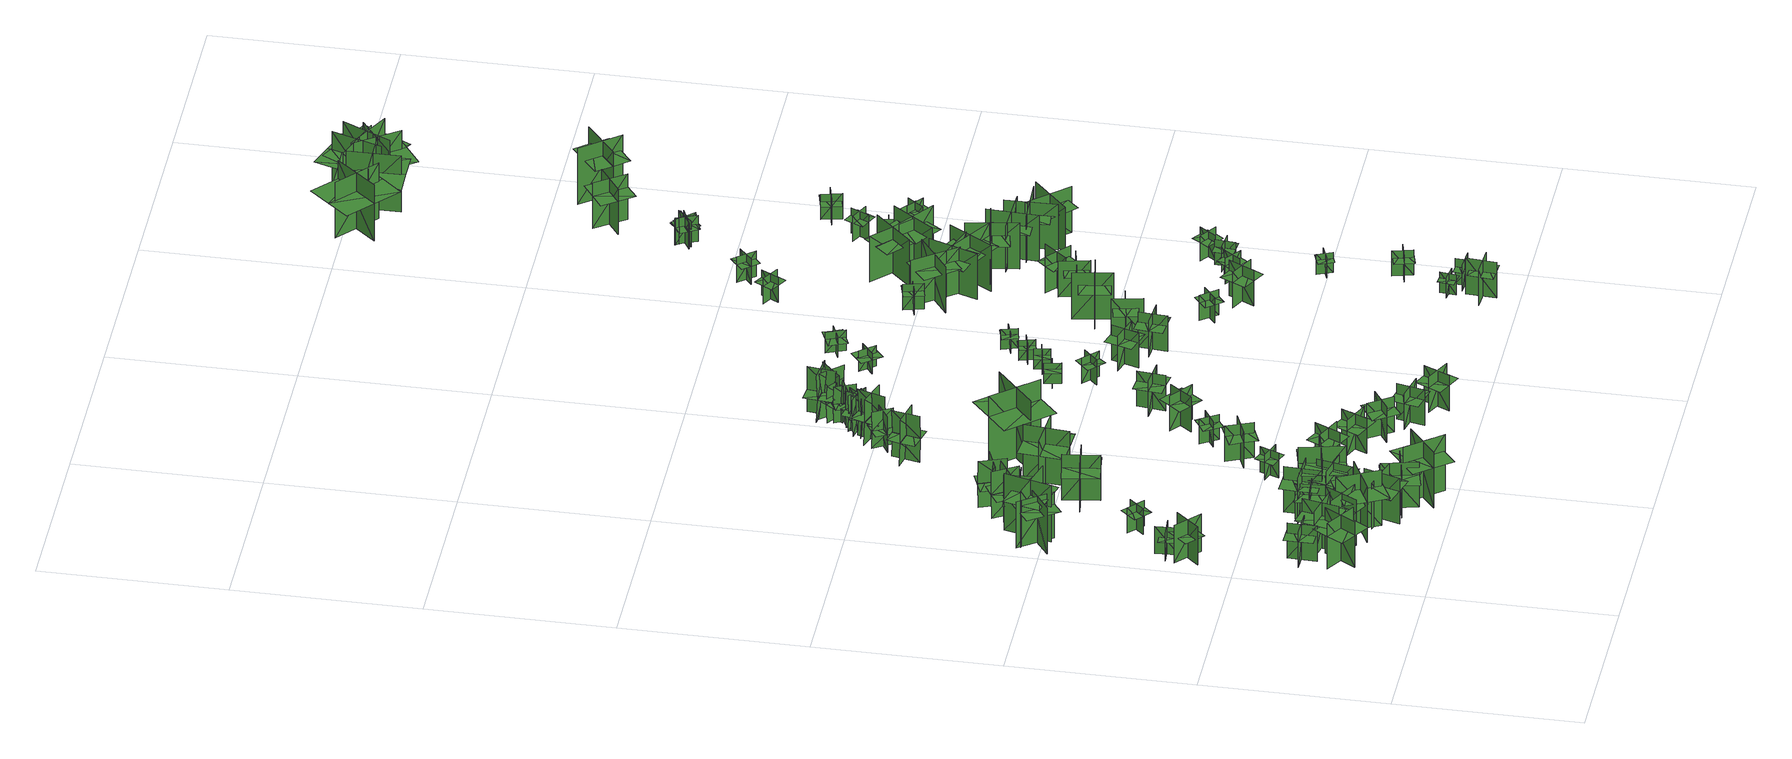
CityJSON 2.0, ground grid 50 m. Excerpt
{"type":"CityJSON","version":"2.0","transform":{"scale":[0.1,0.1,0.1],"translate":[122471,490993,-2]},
"CityObjects":{
"tree1":{"type":"SolitaryVegetationObject","geometry":[{"type":"MultiSurface","lod":"1","boundaries":[[[0,1,2]],[[0,2,3]],[[4,5,6]],[[4,6,7]],[[8,9,10]],[[8,10,11]],[[8,11,12]],[[8,12,13]]]}]},
"tree2":{"type":"SolitaryVegetationObject","geometry":[{"type":"MultiSurface","lod":"1","boundaries":[[[14,15,16]],[[14,16,17]],[[18,19,20]],[[18,20,21]],[[22,23,24]],[[22,24,25]],[[22,25,26]],[[22,26,27]]]}]},
"tree3":{"type":"SolitaryVegetationObject","geometry":[{"type":"MultiSurface","lod":"1","boundaries":[[[28,29,30]],[[28,30,31]],[[32,33,34]],[[32,34,35]],[[36,37,38]],[[36,38,39]],[[36,39,40]],[[36,40,41]]]}]},
"tree4":{"type":"SolitaryVegetationObject","geometry":[{"type":"MultiSurface","lod":"1","boundaries":[[[42,43,44]],[[42,44,45]],[[46,47,48]],[[46,48,49]],[[50,51,52]],[[50,52,53]],[[50,53,54]],[[50,54,55]]]}]},
"tree5":{"type":"SolitaryVegetationObject","geometry":[{"type":"MultiSurface","lod":"1","boundaries":[[[56,57,58]],[[56,58,59]],[[60,61,62]],[[60,62,63]],[[64,65,66]],[[64,66,67]],[[64,67,68]],[[64,68,69]]]}]},
"tree6":{"type":"SolitaryVegetationObject","geometry":[{"type":"MultiSurface","lod":"1","boundaries":[[[70,71,72]],[[70,72,73]],[[74,75,76]],[[74,76,77]],[[78,79,80]],[[78,80,81]],[[78,81,82]],[[78,82,83]]]}]},
"tree7":{"type":"SolitaryVegetationObject","geometry":[{"type":"MultiSurface","lod":"1","boundaries":[[[84,85,86]],[[84,86,87]],[[88,89,90]],[[88,90,91]],[[92,93,94]],[[92,94,95]],[[92,95,96]],[[92,96,97]]]}]},
"tree8":{"type":"SolitaryVegetationObject","geometry":[{"type":"MultiSurface","lod":"1","boundaries":[[[98,99,100]],[[98,100,101]],[[102,103,104]],[[102,104,105]],[[106,107,108]],[[106,108,109]],[[106,110,111]],[[106,111,107]]]}]},
"tree9":{"type":"SolitaryVegetationObject","geometry":[{"type":"MultiSurface","lod":"1","boundaries":[[[112,113,114]],[[112,114,115]],[[116,117,118]],[[116,118,119]],[[120,121,122]],[[120,122,123]],[[120,123,124]],[[120,124,125]]]}]},
"tree10":{"type":"SolitaryVegetationObject","geometry":[{"type":"MultiSurface","lod":"1","boundaries":[[[126,127,128]],[[126,128,129]],[[130,131,132]],[[130,132,133]],[[134,135,136]],[[134,136,137]],[[134,137,138]],[[134,138,139]]]}]},
"tree11":{"type":"SolitaryVegetationObject","geometry":[{"type":"MultiSurface","lod":"1","boundaries":[[[140,141,142]],[[140,142,143]],[[144,145,146]],[[144,146,147]],[[148,149,150]],[[148,150,151]],[[148,151,152]],[[148,152,153]]]}]},
"tree12":{"type":"SolitaryVegetationObject","geometry":[{"type":"MultiSurface","lod":"1","boundaries":[[[154,155,156]],[[154,156,157]],[[158,159,160]],[[158,160,161]],[[162,163,164]],[[162,164,165]],[[162,166,167]],[[162,167,163]]]}]},
"tree13":{"type":"SolitaryVegetationObject","geometry":[{"type":"MultiSurface","lod":"1","boundaries":[[[168,169,170]],[[168,170,171]],[[172,173,174]],[[172,174,175]],[[176,177,178]],[[176,178,179]],[[176,179,180]],[[176,180,181]]]}]},
"tree14":{"type":"SolitaryVegetationObject","geometry":[{"type":"MultiSurface","lod":"1","boundaries":[[[182,183,184]],[[182,184,185]],[[186,187,188]],[[186,188,189]],[[190,191,192]],[[190,192,193]],[[190,193,194]],[[190,194,195]]]}]},
"tree15":{"type":"SolitaryVegetationObject","geometry":[{"type":"MultiSurface","lod":"1","boundaries":[[[196,197,198]],[[196,198,199]],[[200,201,202]],[[200,202,203]],[[204,205,206]],[[204,206,207]],[[204,207,208]],[[204,208,209]]]}]},
"tree16":{"type":"SolitaryVegetationObject","geometry":[{"type":"MultiSurface","lod":"1","boundaries":[[[210,211,212]],[[210,212,213]],[[214,215,216]],[[214,216,217]],[[218,219,220]],[[218,220,221]],[[218,221,222]],[[218,222,223]]]}]},
"tree17":{"type":"SolitaryVegetationObject","geometry":[{"type":"MultiSurface","lod":"1","boundaries":[[[224,225,226]],[[224,226,227]],[[228,229,230]],[[228,230,231]],[[232,233,234]],[[232,234,235]],[[232,235,236]],[[232,236,237]]]}]},
"tree18":{"type":"SolitaryVegetationObject","geometry":[{"type":"MultiSurface","lod":"1","boundaries":[[[238,239,240]],[[238,240,241]],[[242,243,244]],[[242,244,245]],[[246,247,243]],[[246,243,242]],[[248,249,239]],[[248,239,238]],[[238,239,250]],[[238,250,251]],[[238,252,253]],[[238,253,239]]]}]},
"tree19":{"type":"SolitaryVegetationObject","geometry":[{"type":"MultiSurface","lod":"1","boundaries":[[[254,255,256]],[[254,256,257]],[[258,259,260]],[[258,260,261]],[[262,263,259]],[[262,259,258]],[[264,265,255]],[[264,255,254]],[[254,255,266]],[[254,266,267]],[[254,268,269]],[[254,269,255]]]}]},
"tree20":{"type":"SolitaryVegetationObject","geometry":[{"type":"MultiSurface","lod":"1","boundaries":[[[270,271,272]],[[270,272,273]],[[274,275,276]],[[274,276,277]],[[278,279,275]],[[278,275,274]],[[280,281,271]],[[280,271,270]],[[270,271,282]],[[270,282,283]],[[270,284,285]],[[270,285,271]]]}]},
"tree21":{"type":"SolitaryVegetationObject","geometry":[{"type":"MultiSurface","lod":"1","boundaries":[[[286,287,288]],[[286,288,289]],[[290,291,292]],[[290,292,293]],[[294,295,296]],[[294,296,297]],[[294,297,298]],[[294,298,299]]]}]},
"tree22":{"type":"SolitaryVegetationObject","geometry":[{"type":"MultiSurface","lod":"1","boundaries":[[[300,301,302]],[[300,302,303]],[[304,305,306]],[[304,306,307]],[[308,309,310]],[[308,310,311]],[[308,311,312]],[[308,312,313]]]}]},
"tree23":{"type":"SolitaryVegetationObject","geometry":[{"type":"MultiSurface","lod":"1","boundaries":[[[314,315,316]],[[314,316,317]],[[318,319,320]],[[318,320,321]],[[322,323,324]],[[322,324,325]],[[322,325,326]],[[322,326,327]]]}]},
"tree24":{"type":"SolitaryVegetationObject","geometry":[{"type":"MultiSurface","lod":"1","boundaries":[[[328,329,330]],[[328,330,331]],[[332,333,334]],[[332,334,335]],[[336,337,338]],[[336,338,339]],[[336,339,340]],[[336,340,341]]]}]},
"tree25":{"type":"SolitaryVegetationObject","geometry":[{"type":"MultiSurface","lod":"1","boundaries":[[[342,343,344]],[[342,344,345]],[[346,347,348]],[[346,348,349]],[[350,351,352]],[[350,352,353]],[[350,353,354]],[[350,354,355]]]}]},
"tree26":{"type":"SolitaryVegetationObject","geometry":[{"type":"MultiSurface","lod":"1","boundaries":[[[356,357,358]],[[356,358,359]],[[360,361,362]],[[360,362,363]],[[364,365,366]],[[364,366,367]],[[364,367,368]],[[364,368,369]]]}]},
"tree27":{"type":"SolitaryVegetationObject","geometry":[{"type":"MultiSurface","lod":"1","boundaries":[[[370,371,372]],[[370,372,373]],[[374,375,376]],[[374,376,377]],[[378,379,380]],[[378,380,381]],[[378,381,382]],[[378,382,383]]]}]},
"tree28":{"type":"SolitaryVegetationObject","geometry":[{"type":"MultiSurface","lod":"1","boundaries":[[[384,385,386]],[[384,386,387]],[[388,389,390]],[[388,390,391]],[[392,393,394]],[[392,394,395]],[[392,395,396]],[[392,396,397]]]}]},
"tree29":{"type":"SolitaryVegetationObject","geometry":[{"type":"MultiSurface","lod":"1","boundaries":[[[398,399,400]],[[398,400,401]],[[402,403,404]],[[402,404,405]],[[406,407,408]],[[406,408,409]],[[406,409,410]],[[406,410,411]]]}]},
"tree30":{"type":"SolitaryVegetationObject","geometry":[{"type":"MultiSurface","lod":"1","boundaries":[[[412,413,414]],[[412,414,415]],[[416,417,418]],[[416,418,419]],[[420,421,417]],[[420,417,416]],[[422,423,413]],[[422,413,412]],[[412,413,424]],[[412,424,425]],[[412,426,427]],[[412,427,413]]]}]},
"tree31":{"type":"SolitaryVegetationObject","geometry":[{"type":"MultiSurface","lod":"1","boundaries":[[[428,429,430]],[[428,430,431]],[[432,433,434]],[[432,434,435]],[[436,437,438]],[[436,438,439]],[[436,439,440]],[[436,440,441]]]}]},
"tree32":{"type":"SolitaryVegetationObject","geometry":[{"type":"MultiSurface","lod":"1","boundaries":[[[442,443,444]],[[442,444,445]],[[446,447,448]],[[446,448,449]],[[450,451,447]],[[450,447,446]],[[452,453,443]],[[452,443,442]],[[442,443,454]],[[442,454,455]],[[442,456,457]],[[442,457,443]]]}]},
"tree33":{"type":"SolitaryVegetationObject","geometry":[{"type":"MultiSurface","lod":"1","boundaries":[[[458,459,460]],[[458,460,461]],[[462,463,464]],[[462,464,465]],[[466,467,468]],[[466,468,469]],[[466,469,470]],[[466,470,471]]]}]},
"tree34":{"type":"SolitaryVegetationObject","geometry":[{"type":"MultiSurface","lod":"1","boundaries":[[[472,473,474]],[[472,474,475]],[[476,477,478]],[[476,478,479]],[[480,481,482]],[[480,482,483]],[[480,483,484]],[[480,484,485]]]}]},
"tree35":{"type":"SolitaryVegetationObject","geometry":[{"type":"MultiSurface","lod":"1","boundaries":[[[486,487,488]],[[486,488,489]],[[490,491,492]],[[490,492,493]],[[494,495,491]],[[494,491,490]],[[496,497,487]],[[496,487,486]],[[486,487,498]],[[486,498,499]],[[486,500,501]],[[486,501,487]]]}]},
"tree36":{"type":"SolitaryVegetationObject","geometry":[{"type":"MultiSurface","lod":"1","boundaries":[[[502,503,504]],[[502,504,505]],[[506,507,508]],[[506,508,509]],[[510,511,507]],[[510,507,506]],[[512,513,503]],[[512,503,502]],[[502,503,514]],[[502,514,515]],[[502,516,517]],[[502,517,503]]]}]},
"tree37":{"type":"SolitaryVegetationObject","geometry":[{"type":"MultiSurface","lod":"1","boundaries":[[[518,519,520]],[[518,520,521]],[[522,523,524]],[[522,524,525]],[[526,527,523]],[[526,523,522]],[[528,529,519]],[[528,519,518]],[[518,519,530]],[[518,530,531]],[[518,532,533]],[[518,533,519]]]}]},
"tree38":{"type":"SolitaryVegetationObject","geometry":[{"type":"MultiSurface","lod":"1","boundaries":[[[534,535,536]],[[534,536,537]],[[538,539,540]],[[538,540,541]],[[542,543,544]],[[542,544,545]],[[542,545,546]],[[542,546,547]]]}]},
"tree39":{"type":"SolitaryVegetationObject","geometry":[{"type":"MultiSurface","lod":"1","boundaries":[[[548,549,550]],[[548,550,551]],[[552,553,554]],[[552,554,555]],[[556,557,553]],[[556,553,552]],[[558,559,549]],[[558,549,548]],[[548,549,560]],[[548,560,561]],[[548,562,563]],[[548,563,549]]]}]},
"tree40":{"type":"SolitaryVegetationObject","geometry":[{"type":"MultiSurface","lod":"1","boundaries":[[[564,565,566]],[[564,566,567]],[[568,569,570]],[[568,570,571]],[[572,573,569]],[[572,569,568]],[[574,575,565]],[[574,565,564]],[[564,565,576]],[[564,576,577]],[[564,578,579]],[[564,579,565]]]}]},
"tree41":{"type":"SolitaryVegetationObject","geometry":[{"type":"MultiSurface","lod":"1","boundaries":[[[580,581,582]],[[580,582,583]],[[584,585,586]],[[584,586,587]],[[588,589,585]],[[588,585,584]],[[590,591,581]],[[590,581,580]],[[580,581,592]],[[580,592,593]],[[580,594,595]],[[580,595,581]]]}]},
"tree42":{"type":"SolitaryVegetationObject","geometry":[{"type":"MultiSurface","lod":"1","boundaries":[[[596,597,598]],[[596,598,599]],[[600,601,602]],[[600,602,603]],[[604,605,601]],[[604,601,600]],[[606,607,597]],[[606,597,596]],[[596,597,608]],[[596,608,609]],[[596,610,611]],[[596,611,597]]]}]},
"tree43":{"type":"SolitaryVegetationObject","geometry":[{"type":"MultiSurface","lod":"1","boundaries":[[[612,613,614]],[[612,614,615]],[[616,617,618]],[[616,618,619]],[[620,621,617]],[[620,617,616]],[[622,623,613]],[[622,613,612]],[[612,613,624]],[[612,624,625]],[[612,626,627]],[[612,627,613]]]}]},
"tree44":{"type":"SolitaryVegetationObject","geometry":[{"type":"MultiSurface","lod":"1","boundaries":[[[628,629,630]],[[628,630,631]],[[632,633,634]],[[632,634,635]],[[636,637,638]],[[636,638,639]],[[636,639,640]],[[636,640,641]]]}]},
"tree45":{"type":"SolitaryVegetationObject","geometry":[{"type":"MultiSurface","lod":"1","boundaries":[[[642,643,644]],[[642,644,645]],[[646,647,648]],[[646,648,649]],[[650,651,652]],[[650,652,653]],[[650,653,654]],[[650,654,655]]]}]},
"tree46":{"type":"SolitaryVegetationObject","geometry":[{"type":"MultiSurface","lod":"1","boundaries":[[[656,657,658]],[[656,658,659]],[[660,661,662]],[[660,662,663]],[[664,665,666]],[[664,666,667]],[[664,667,668]],[[664,668,669]]]}]},
"tree47":{"type":"SolitaryVegetationObject","geometry":[{"type":"MultiSurface","lod":"1","boundaries":[[[670,671,672]],[[670,672,673]],[[674,675,676]],[[674,676,677]],[[678,679,680]],[[678,680,681]],[[678,681,682]],[[678,682,683]]]}]},
"tree48":{"type":"SolitaryVegetationObject","geometry":[{"type":"MultiSurface","lod":"1","boundaries":[[[684,685,686]],[[684,686,687]],[[688,689,690]],[[688,690,691]],[[692,693,694]],[[692,694,695]],[[692,695,696]],[[692,696,697]]]}]},
"tree49":{"type":"SolitaryVegetationObject","geometry":[{"type":"MultiSurface","lod":"1","boundaries":[[[698,699,700]],[[698,700,701]],[[702,703,704]],[[702,704,705]],[[706,707,708]],[[706,708,709]],[[706,709,710]],[[706,710,711]]]}]},
"tree50":{"type":"SolitaryVegetationObject","geometry":[{"type":"MultiSurface","lod":"1","boundaries":[[[712,713,714]],[[712,714,715]],[[716,717,718]],[[716,718,719]],[[720,721,722]],[[720,722,723]],[[720,723,724]],[[720,724,725]]]}]},
"tree51":{"type":"SolitaryVegetationObject","geometry":[{"type":"MultiSurface","lod":"1","boundaries":[[[726,727,728]],[[726,728,729]],[[730,731,732]],[[730,732,733]],[[734,735,736]],[[734,736,737]],[[734,737,738]],[[734,738,739]]]}]},
"tree52":{"type":"SolitaryVegetationObject","geometry":[{"type":"MultiSurface","lod":"1","boundaries":[[[740,741,742]],[[740,742,743]],[[744,745,746]],[[744,746,747]],[[748,749,750]],[[748,750,751]],[[748,752,753]],[[748,753,749]]]}]},
"tree53":{"type":"SolitaryVegetationObject","geometry":[{"type":"MultiSurface","lod":"1","boundaries":[[[754,755,756]],[[754,756,757]],[[758,759,760]],[[758,760,761]],[[762,763,764]],[[762,764,765]],[[762,765,766]],[[762,766,767]]]}]},
"tree54":{"type":"SolitaryVegetationObject","geometry":[{"type":"MultiSurface","lod":"1","boundaries":[[[768,769,770]],[[768,770,771]],[[772,773,774]],[[772,774,775]],[[776,777,778]],[[776,778,779]],[[776,779,780]],[[776,780,781]]]}]},
"tree55":{"type":"SolitaryVegetationObject","geometry":[{"type":"MultiSurface","lod":"1","boundaries":[[[782,783,784]],[[782,784,785]],[[786,787,788]],[[786,788,789]],[[790,791,792]],[[790,792,793]],[[790,793,794]],[[790,794,795]]]}]},
"tree56":{"type":"SolitaryVegetationObject","geometry":[{"type":"MultiSurface","lod":"1","boundaries":[[[796,797,798]],[[796,798,799]],[[800,801,802]],[[800,802,803]],[[804,805,806]],[[804,806,807]],[[804,808,809]],[[804,809,805]]]}]},
"tree57":{"type":"SolitaryVegetationObject","geometry":[{"type":"MultiSurface","lod":"1","boundaries":[[[810,811,812]],[[810,812,813]],[[814,815,816]],[[814,816,817]],[[818,819,820]],[[818,820,821]],[[818,821,822]],[[818,822,823]]]}]},
"tree58":{"type":"SolitaryVegetationObject","geometry":[{"type":"MultiSurface","lod":"1","boundaries":[[[824,825,826]],[[824,826,827]],[[828,829,830]],[[828,830,831]],[[832,833,834]],[[832,834,835]],[[832,835,836]],[[832,836,837]]]}]},
"tree59":{"type":"SolitaryVegetationObject","geometry":[{"type":"MultiSurface","lod":"1","boundaries":[[[838,839,840]],[[838,840,841]],[[842,843,844]],[[842,844,845]],[[846,847,848]],[[846,848,849]],[[846,849,850]],[[846,850,851]]]}]},
"tree60":{"type":"SolitaryVegetationObject","geometry":[{"type":"MultiSurface","lod":"1","boundaries":[[[852,853,854]],[[852,854,855]],[[856,857,858]],[[856,858,859]],[[860,861,862]],[[860,862,863]],[[860,863,864]],[[860,864,865]]]}]},
"tree61":{"type":"SolitaryVegetationObject","geometry":[{"type":"MultiSurface","lod":"1","boundaries":[[[866,867,868]],[[866,868,869]],[[870,871,872]],[[870,872,873]],[[874,875,876]],[[874,876,877]],[[874,878,879]],[[874,879,875]]]}]},
"tree62":{"type":"SolitaryVegetationObject","geometry":[{"type":"MultiSurface","lod":"1","boundaries":[[[880,881,882]],[[880,882,883]],[[884,885,886]],[[884,886,887]],[[888,889,890]],[[888,890,891]],[[888,891,892]],[[888,892,893]]]}]},
"tree63":{"type":"SolitaryVegetationObject","geometry":[{"type":"MultiSurface","lod":"1","boundaries":[[[894,895,896]],[[894,896,897]],[[898,899,900]],[[898,900,901]],[[902,903,904]],[[902,904,905]],[[902,905,906]],[[902,906,907]]]}]},
"tree64":{"type":"SolitaryVegetationObject","geometry":[{"type":"MultiSurface","lod":"1","boundaries":[[[908,909,910]],[[908,910,911]],[[912,913,914]],[[912,914,915]],[[916,917,918]],[[916,918,919]],[[916,919,920]],[[916,920,921]]]}]},
"tree65":{"type":"SolitaryVegetationObject","geometry":[{"type":"MultiSurface","lod":"1","boundaries":[[[922,923,924]],[[922,924,925]],[[926,927,928]],[[926,928,929]],[[930,931,932]],[[930,932,933]],[[930,933,934]],[[930,934,935]]]}]},
"tree66":{"type":"SolitaryVegetationObject","geometry":[{"type":"MultiSurface","lod":"1","boundaries":[[[936,937,938]],[[936,938,939]],[[940,941,942]],[[940,942,943]],[[944,945,946]],[[944,946,947]],[[944,948,949]],[[944,949,945]]]}]},
"tree67":{"type":"SolitaryVegetationObject","geometry":[{"type":"MultiSurface","lod":"1","boundaries":[[[950,951,952]],[[950,952,953]],[[954,955,956]],[[954,956,957]],[[958,959,960]],[[958,960,961]],[[958,961,962]],[[958,962,963]]]}]},
"tree68":{"type":"SolitaryVegetationObject","geometry":[{"type":"MultiSurface","lod":"1","boundaries":[[[964,965,966]],[[964,966,967]],[[968,969,970]],[[968,970,971]],[[972,973,974]],[[972,974,975]],[[972,975,976]],[[972,976,977]]]}]},
"tree69":{"type":"SolitaryVegetationObject","geometry":[{"type":"MultiSurface","lod":"1","boundaries":[[[978,979,980]],[[978,980,981]],[[982,983,984]],[[982,984,985]],[[986,987,988]],[[986,988,989]],[[986,989,990]],[[986,990,991]]]}]},
"tree70":{"type":"SolitaryVegetationObject","geometry":[{"type":"MultiSurface","lod":"1","boundaries":[[[992,993,994]],[[992,994,995]],[[996,997,998]],[[996,998,999]],[[1000,1001,1002]],[[1000,1002,1003]],[[1000,1003,1004]],[[1000,1004,1005]]]}]},
"tree71":{"type":"SolitaryVegetationObject","geometry":[{"type":"MultiSurface","lod":"1","boundaries":[[[1006,1007,1008]],[[1006,1008,1009]],[[1010,1011,1012]],[[1010,1012,1013]],[[1014,1015,1016]],[[1014,1016,1017]],[[1014,1017,1018]],[[1014,1018,1019]]]}]},
"tree72":{"type":"SolitaryVegetationObject","geometry":[{"type":"MultiSurface","lod":"1","boundaries":[[[1020,1021,1022]],[[1020,1022,1023]],[[1024,1025,1026]],[[1024,1026,1027]],[[1028,1029,1030]],[[1028,1030,1031]],[[1028,1031,1032]],[[1028,1032,1033]]]}]},
"tree73":{"type":"SolitaryVegetationObject","geometry":[{"type":"MultiSurface","lod":"1","boundaries":[[[1034,1035,1036]],[[1034,1036,1037]],[[1038,1039,1040]],[[1038,1040,1041]],[[1042,1043,1044]],[[1042,1044,1045]],[[1042,1045,1046]],[[1042,1046,1047]]]}]},
"tree74":{"type":"SolitaryVegetationObject","geometry":[{"type":"MultiSurface","lod":"1","boundaries":[[[1048,1049,1050]],[[1048,1050,1051]],[[1052,1053,1054]],[[1052,1054,1055]],[[1056,1057,1058]],[[1056,1058,1059]],[[1056,1059,1060]],[[1056,1060,1061]]]}]},
"tree75":{"type":"SolitaryVegetationObject","geometry":[{"type":"MultiSurface","lod":"1","boundaries":[[[1062,1063,1064]],[[1062,1064,1065]],[[1066,1067,1068]],[[1066,1068,1069]],[[1070,1071,1072]],[[1070,1072,1073]],[[1070,1073,1074]],[[1070,1074,1075]]]}]},
"tree76":{"type":"SolitaryVegetationObject","geometry":[{"type":"MultiSurface","lod":"1","boundaries":[[[1076,1077,1078]],[[1076,1078,1079]],[[1080,1081,1082]],[[1080,1082,1083]],[[1084,1085,1086]],[[1084,1086,1087]],[[1084,1087,1088]],[[1084,1088,1089]]]}]},
"tree77":{"type":"SolitaryVegetationObject","geometry":[{"type":"MultiSurface","lod":"1","boundaries":[[[1090,1091,1092]],[[1090,1092,1093]],[[1094,1095,1096]],[[1094,1096,1097]],[[1098,1099,1100]],[[1098,1100,1101]],[[1098,1101,1102]],[[1098,1102,1103]]]}]},
"tree78":{"type":"SolitaryVegetationObject","geometry":[{"type":"MultiSurface","lod":"1","boundaries":[[[1104,1105,1106]],[[1104,1106,1107]],[[1108,1109,1110]],[[1108,1110,1111]],[[1112,1113,1114]],[[1112,1114,1115]],[[1112,1115,1116]],[[1112,1116,1117]]]}]},
"tree79":{"type":"SolitaryVegetationObject","geometry":[{"type":"MultiSurface","lod":"1","boundaries":[[[1118,1119,1120]],[[1118,1120,1121]],[[1122,1123,1124]],[[1122,1124,1125]],[[1126,1127,1128]],[[1126,1128,1129]],[[1126,1129,1130]],[[1126,1130,1131]]]}]},
"tree80":{"type":"SolitaryVegetationObject","geometry":[{"type":"MultiSurface","lod":"1","boundaries":[[[1132,1133,1134]],[[1132,1134,1135]],[[1136,1137,1138]],[[1136,1138,1139]],[[1140,1141,1142]],[[1140,1142,1143]],[[1140,1143,1144]],[[1140,1144,1145]]]}]},
"tree81":{"type":"SolitaryVegetationObject","geometry":[{"type":"MultiSurface","lod":"1","boundaries":[[[1146,1147,1148]],[[1146,1148,1149]],[[1150,1151,1152]],[[1150,1152,1153]],[[1154,1155,1156]],[[1154,1156,1157]],[[1154,1155,1158]],[[1154,1158,1159]]]}]},
"tree82":{"type":"SolitaryVegetationObject","geometry":[{"type":"MultiSurface","lod":"1","boundaries":[[[1160,1161,1162]],[[1160,1162,1163]],[[1164,1165,1166]],[[1164,1166,1167]],[[1168,1169,1170]],[[1168,1170,1171]],[[1168,1169,1172]],[[1168,1172,1173]]]}]},
"tree83":{"type":"SolitaryVegetationObject","geometry":[{"type":"MultiSurface","lod":"1","boundaries":[[[1174,1175,1176]],[[1174,1176,1177]],[[1178,1179,1180]],[[1178,1180,1181]],[[1182,1183,1184]],[[1182,1184,1185]],[[1182,1185,1186]],[[1182,1186,1187]]]}]},
"tree84":{"type":"SolitaryVegetationObject","geometry":[{"type":"MultiSurface","lod":"1","boundaries":[[[1188,1189,1190]],[[1188,1190,1191]],[[1192,1193,1194]],[[1192,1194,1195]],[[1196,1197,1198]],[[1196,1198,1199]],[[1196,1197,1200]],[[1196,1200,1201]]]}]},
"tree85":{"type":"SolitaryVegetationObject","geometry":[{"type":"MultiSurface","lod":"1","boundaries":[[[1202,1203,1204]],[[1202,1204,1205]],[[1206,1207,1208]],[[1206,1208,1209]],[[1210,1211,1212]],[[1210,1212,1213]],[[1210,1213,1214]],[[1210,1214,1215]]]}]},
"tree86":{"type":"SolitaryVegetationObject","geometry":[{"type":"MultiSurface","lod":"1","boundaries":[[[1216,1217,1218]],[[1216,1218,1219]],[[1220,1221,1222]],[[1220,1222,1223]],[[1224,1225,1226]],[[1224,1226,1227]],[[1224,1227,1228]],[[1224,1228,1229]]]}]},
"tree87":{"type":"SolitaryVegetationObject","geometry":[{"type":"MultiSurface","lod":"1","boundaries":[[[1230,1231,1232]],[[1230,1232,1233]],[[1234,1235,1236]],[[1234,1236,1237]],[[1238,1239,1240]],[[1238,1240,1241]],[[1238,1241,1242]],[[1238,1242,1243]]]}]},
"tree88":{"type":"SolitaryVegetationObject","geometry":[{"type":"MultiSurface","lod":"1","boundaries":[[[1244,1245,1246]],[[1244,1246,1247]],[[1248,1249,1250]],[[1248,1250,1251]],[[1252,1253,1254]],[[1252,1254,1255]],[[1252,1256,1257]],[[1252,1257,1253]]]}]},
"tree89":{"type":"SolitaryVegetationObject","geometry":[{"type":"MultiSurface","lod":"1","boundaries":[[[1258,1259,1260]],[[1258,1260,1261]],[[1262,1263,1264]],[[1262,1264,1265]],[[1266,1267,1268]],[[1266,1268,1269]],[[1266,1269,1270]],[[1266,1270,1271]]]}]},
"tree90":{"type":"SolitaryVegetationObject","geometry":[{"type":"MultiSurface","lod":"1","boundaries":[[[1272,1273,1274]],[[1272,1274,1275]],[[1276,1277,1278]],[[1276,1278,1279]],[[1280,1281,1282]],[[1280,1282,1283]],[[1280,1283,1284]],[[1280,1284,1285]]]}]},
"tree91":{"type":"SolitaryVegetationObject","geometry":[{"type":"MultiSurface","lod":"1","boundaries":[[[1286,1287,1288]],[[1286,1288,1289]],[[1290,1291,1292]],[[1290,1292,1293]],[[1294,1295,1296]],[[1294,1296,1297]],[[1294,1297,1298]],[[1294,1298,1299]]]}]},
"tree92":{"type":"SolitaryVegetationObject","geometry":[{"type":"MultiSurface","lod":"1","boundaries":[[[1300,1301,1302]],[[1300,1302,1303]],[[1304,1305,1306]],[[1304,1306,1307]],[[1308,1309,1310]],[[1308,1310,1311]],[[1308,1311,1312]],[[1308,1312,1313]]]}]}
},
"vertices":[
[91,199,19],[143,284,19],[143,284,158],[91,199,158],[156,214,19],[71,266,19],[71,266,158],[156,214,158],[156,214,119],[182,256,119],[97,308,119],[71,266,119],[45,223,119],[130,171,119],
[101,375,20],[99,297,20],[99,297,128],[101,375,128],[63,339,20],[141,338,20],[141,338,128],[63,339,128],[63,339,98],[63,300,98],[140,299,98],[141,338,98],[141,377,98],[64,378,98],
[94,657,17],[36,594,17],[36,594,132],[94,657,132],[33,654,17],[97,596,17],[97,596,132],[33,654,132],[41,648,89],[17,622,89],[62,581,89],[86,607,89],[110,633,89],[65,674,89],
[116,307,20],[214,285,20],[214,285,159],[116,307,159],[152,251,20],[173,348,20],[173,348,159],[152,251,159],[152,251,120],[200,240,120],[222,337,120],[173,348,120],[125,359,120],[103,262,120],
[35,678,20],[97,682,20],[97,682,102],[35,678,102],[68,649,20],[64,710,20],[64,710,102],[68,649,102],[68,656,71],[93,658,71],[90,701,71],[65,699,71],[39,698,71],[43,654,71],
[174,275,18],[262,229,18],[262,229,157],[174,275,157],[193,212,18],[239,300,18],[239,300,157],[193,212,157],[193,212,118],[237,189,118],[284,277,118],[239,300,118],[195,323,118],[149,235,118],
[294,165,18],[240,274,18],[240,274,187],[294,165,187],[320,241,18],[211,188,18],[211,188,187],[320,241,187],[320,241,140],[293,296,140],[184,242,140],[211,188,140],[238,133,140],[347,187,140],
[29,1062,18],[91,975,18],[91,975,159],[29,1062,159],[16,979,18],[102,1041,18],[102,1041,159],[16,979,159],[34,1054,123],[91,975,123],[125,1000,123],[69,1079,123],[0,1030,123],[57,951,123],
[369,158,18],[274,187,18],[274,187,157],[369,158,157],[338,217,18],[309,121,18],[309,121,157],[338,217,157],[338,217,118],[291,231,118],[261,136,118],[309,121,118],[356,107,118],[386,202,118],
[285,309,21],[280,386,21],[280,386,129],[285,309,129],[319,348,21],[242,343,21],[242,343,129],[319,348,129],[319,348,99],[317,386,99],[239,381,99],[242,343,99],[244,304,99],[322,309,99],
[190,759,16],[149,796,16],[149,796,93],[190,759,93],[188,796,16],[151,755,16],[151,755,93],[188,796,93],[188,796,71],[168,815,71],[131,774,71],[151,755,71],[172,737,71],[209,778,71],
[160,1017,17],[35,1051,17],[35,1051,189],[160,1017,189],[108,1106,17],[75,980,17],[75,980,189],[108,1106,189],[150,1020,144],[35,1051,144],[22,1001,144],[136,971,144],[163,1070,144],[48,1100,144],
[308,420,21],[304,321,21],[304,321,160],[308,420,160],[259,375,21],[359,371,21],[359,371,160],[259,375,160],[259,375,121],[257,325,121],[357,322,121],[359,371,121],[361,421,121],[261,425,121],
[337,120,18],[434,143,18],[434,143,156],[337,120,156],[394,85,18],[370,182,18],[370,182,156],[394,85,156],[394,85,118],[442,97,118],[419,193,118],[370,182,118],[322,170,118],[345,73,118],
[346,342,28],[324,245,28],[324,245,167],[346,342,167],[290,307,28],[387,285,28],[387,285,167],[290,307,167],[290,307,128],[279,258,128],[376,236,128],[387,285,128],[398,333,128],[301,356,128],
[417,347,25],[299,319,25],[299,319,194],[417,347,194],[348,390,25],[376,271,25],[376,271,194],[348,390,194],[348,390,147],[289,376,147],[317,257,147],[376,271,147],[435,285,147],[408,404,147],
[405,129,18],[481,34,18],[481,34,188],[405,129,188],[396,49,18],[491,124,18],[491,124,188],[396,49,188],[396,49,140],[434,1,140],[529,77,140],[491,124,140],[453,172,140],[358,96,140],
[144,1114,89],[151,1038,89],[191,1041,90],[184,1118,90],[186,1081,89],[110,1074,89],[110,1069,160],[186,1076,160],[186,1076,19],[110,1069,19],[141,1114,19],[148,1037,19],[151,1038,160],[144,1114,160],[106,1110,90],[113,1034,90],
[153,1148,90],[193,1083,90],[227,1103,90],[187,1169,90],[205,1137,90],[139,1097,90],[142,1093,160],[207,1133,160],[207,1133,20],[142,1093,20],[150,1147,20],[190,1081,20],[193,1083,160],[153,1148,160],[120,1128,90],[159,1063,90],
[248,1170,88],[177,1142,88],[192,1105,88],[263,1133,88],[228,1121,88],[200,1192,88],[196,1190,158],[224,1119,158],[224,1119,18],[196,1190,18],[247,1173,18],[176,1145,18],[177,1142,158],[248,1170,158],[234,1206,88],[163,1178,88],
[326,947,14],[228,933,14],[228,933,152],[326,947,152],[274,988,14],[288,889,14],[288,889,152],[274,988,152],[274,988,113],[224,980,113],[238,882,113],[288,889,113],[337,896,113],[323,995,113],
[443,493,21],[495,474,21],[495,474,98],[443,493,98],[458,460,21],[478,511,21],[478,511,98],[458,460,98],[458,460,76],[484,450,76],[504,502,76],[478,511,76],[452,521,76],[432,469,76],
[398,1038,15],[276,1047,15],[276,1047,184],[398,1038,184],[345,1100,15],[336,978,15],[336,978,184],[345,1100,184],[345,1100,136],[285,1104,136],[275,983,136],[336,978,136],[397,974,136],[406,1095,136],
[534,315,19],[568,385,19],[568,385,127],[534,315,127],[583,332,19],[513,365,19],[513,365,127],[583,332,127],[583,332,97],[600,367,97],[530,400,97],[513,365,97],[497,330,97],[566,297,97],
[543,538,19],[513,609,19],[513,609,127],[543,538,127],[563,586,19],[492,556,19],[492,556,127],[563,586,127],[563,586,96],[548,622,96],[476,591,96],[492,556,96],[507,520,96],[578,550,96],
[593,307,19],[664,276,19],[664,276,127],[593,307,127],[611,259,19],[643,330,19],[643,330,127],[611,259,127],[611,259,96],[646,243,96],[678,314,96],[643,330,96],[607,346,96],[576,275,96],
[671,218,19],[735,261,19],[735,261,127],[671,218,127],[721,208,19],[679,272,19],[679,272,127],[721,208,127],[721,208,97],[754,229,97],[711,293,97],[679,272,97],[646,251,97],[689,186,97],
[390,1088,13],[507,1190,13],[507,1190,228],[390,1088,228],[493,1080,13],[391,1197,13],[391,1197,228],[493,1080,228],[493,1080,168],[552,1132,168],[449,1248,168],[391,1197,168],[333,1146,168],[435,1029,168],
[573,649,19],[620,678,19],[620,678,96],[573,649,96],[609,640,19],[580,687,19],[580,687,96],[609,640,96],[609,640,75],[633,655,75],[603,702,75],[580,687,75],[556,672,75],[586,625,75],
[424,1401,87],[350,1418,87],[341,1379,87],[416,1362,87],[380,1372,87],[397,1446,87],[392,1447,157],[376,1373,157],[376,1373,17],[392,1447,17],[425,1404,17],[350,1421,17],[350,1418,157],[424,1401,157],[433,1439,87],[358,1455,87],
[783,213,18],[766,137,18],[766,137,126],[783,213,126],[739,186,18],[815,168,18],[815,168,126],[739,186,126],[739,186,96],[731,148,96],[806,130,96],[815,168,96],[823,206,96],[748,223,96],
[406,1462,71],[456,1492,71],[441,1519,72],[390,1488,72],[415,1502,71],[445,1451,71],[448,1453,126],[418,1504,126],[418,1504,17],[448,1453,17],[407,1460,17],[458,1490,17],[456,1492,126],[406,1462,126],[421,1436,72],[472,1467,72],
[679,778,18],[632,717,18],[632,717,125],[679,778,125],[628,772,18],[689,724,18],[689,724,125],[628,772,125],[628,772,95],[604,741,95],[666,694,95],[689,724,95],[713,755,95],[652,802,95],
[826,137,18],[896,103,18],[896,103,126],[826,137,126],[843,88,18],[877,158,18],[877,158,126],[843,88,126],[843,88,95],[878,71,95],[912,141,95],[877,158,95],[842,174,95],[808,105,95],
[505,1500,84],[432,1524,84],[420,1487,85],[492,1463,85],[458,1476,84],[482,1548,84],[478,1550,154],[453,1477,154],[453,1477,14],[478,1550,14],[506,1503,14],[433,1527,14],[432,1524,154],[505,1500,154],[517,1537,85],[444,1561,85],
[496,1511,68],[493,1570,68],[462,1569,68],[465,1509,68],[465,1538,68],[524,1540,68],[524,1544,122],[465,1541,122],[465,1541,13],[524,1544,13],[498,1511,13],[496,1570,13],[493,1570,122],[496,1511,122],[526,1512,68],[523,1571,68],
[471,1563,68],[529,1551,68],[535,1581,68],[477,1593,68],[505,1586,68],[492,1528,68],[496,1527,122],[508,1586,122],[508,1586,13],[496,1527,13],[470,1561,13],[528,1548,13],[529,1551,122],[471,1563,122],[464,1534,68],[522,1521,68],
[686,837,17],[763,829,17],[763,829,125],[686,837,125],[718,797,17],[727,874,17],[727,874,125],[718,797,125],[718,797,95],[757,792,95],[765,869,95],[727,874,95],[688,878,95],[680,801,95],
[493,1535,67],[531,1580,67],[508,1600,67],[469,1555,67],[489,1576,67],[534,1537,67],[536,1540,121],[491,1578,121],[491,1578,12],[536,1540,12],[495,1533,12],[533,1578,12],[531,1580,121],[493,1535,121],[515,1515,67],[554,1560,67],
[567,1607,65],[513,1583,65],[525,1555,66],[580,1579,66],[553,1568,65],[529,1623,65],[526,1621,120],[550,1567,120],[550,1567,11],[526,1621,11],[566,1609,11],[512,1585,11],[513,1583,120],[567,1607,120],[555,1634,66],[501,1611,66],
[565,1647,66],[531,1598,66],[556,1580,66],[590,1629,66],[573,1606,66],[524,1640,66],[522,1637,121],[571,1603,121],[571,1603,11],[522,1637,11],[563,1648,11],[529,1599,11],[531,1598,121],[565,1647,121],[540,1664,66],[506,1615,66],
[548,1619,84],[557,1695,84],[517,1699,84],[509,1623,84],[514,1660,84],[590,1651,84],[591,1656,154],[515,1664,154],[515,1664,14],[591,1656,14],[552,1619,14],[560,1695,14],[557,1695,154],[548,1619,154],[587,1615,84],[595,1691,84],
[591,1661,80],[535,1609,80],[561,1580,80],[618,1631,80],[590,1608,80],[539,1664,80],[535,1661,150],[586,1605,150],[586,1605,10],[535,1661,10],[589,1663,10],[533,1612,10],[535,1609,150],[591,1661,150],[565,1689,80],[509,1638,80],
[810,1107,19],[766,1099,19],[766,1099,81],[810,1107,81],[785,1124,19],[794,1080,19],[794,1080,81],[785,1124,81],[785,1124,64],[764,1120,64],[772,1076,64],[794,1080,64],[816,1085,64],[807,1128,64],
[840,1029,19],[801,990,19],[801,990,96],[840,1029,96],[803,1030,19],[842,991,19],[842,991,96],[803,1030,96],[803,1030,74],[783,1010,74],[823,971,74],[842,991,74],[862,1010,74],[823,1049,74],
[868,1145,20],[824,1136,20],[824,1136,81],[868,1145,81],[844,1161,20],[852,1118,20],[852,1118,81],[844,1161,81],[844,1161,64],[822,1157,64],[830,1114,64],[852,1118,64],[874,1122,64],[865,1165,64],
[921,973,19],[898,899,19],[898,899,126],[921,973,126],[875,949,19],[949,927,19],[949,927,126],[875,949,126],[875,949,96],[863,912,96],[937,890,96],[949,927,96],[960,964,96],[886,986,96],
[877,1205,20],[888,1163,20],[888,1163,81],[877,1205,81],[862,1180,20],[905,1191,20],[905,1191,81],[862,1180,81],[862,1180,64],[868,1159,64],[911,1170,64],[905,1191,64],[899,1213,64],[856,1201,64],
[756,1562,17],[756,1562,79],[798,1595,79],[798,1595,17],[761,1598,17],[761,1598,79],[793,1558,79],[793,1558,17],[756,1604,59],[735,1587,59],[775,1537,59],[796,1554,59],[817,1571,59],[777,1621,59],
[993,917,18],[987,840,18],[987,840,126],[993,917,126],[954,884,18],[1031,878,18],[1031,878,126],[954,884,126],[954,884,96],[950,846,96],[1027,839,96],[1031,878,96],[1034,916,96],[957,923,96],
[906,1231,20],[948,1245,20],[948,1245,81],[906,1231,81],[932,1217,20],[919,1260,20],[919,1260,81],[932,1217,81],[932,1217,64],[953,1224,64],[940,1266,64],[919,1260,64],[897,1253,64],[911,1211,64],
[992,949,22],[1073,965,22],[1073,965,132],[992,949,132],[1047,913,22],[1030,994,22],[1030,994,132],[1047,913,132],[999,950,103],[1073,965,103],[1067,998,103],[993,982,103],[1006,918,103],[1080,933,103],
[833,1697,15],[833,1697,77],[853,1647,77],[853,1647,15],[866,1682,15],[866,1682,77],[818,1663,77],[818,1663,15],[873,1685,57],[863,1710,57],[804,1685,57],[814,1661,57],[824,1636,57],[884,1661,57],
[1168,741,23],[1133,785,23],[1133,785,100],[1168,741,100],[1172,778,23],[1129,744,23],[1129,744,100],[1172,778,100],[1172,778,78],[1155,800,78],[1112,765,78],[1129,744,78],[1146,722,78],[1189,756,78],
[1376,59,17],[1381,140,17],[1381,140,126],[1376,59,126],[1415,94,17],[1415,94,126],[1334,99,126],[1334,99,17],[1415,94,92],[1417,128,92],[1353,132,92],[1350,98,92],[1348,64,92],[1413,60,92],
[1157,1058,20],[1052,1040,20],[1052,1040,161],[1157,1058,161],[1088,1106,20],[1105,1001,20],[1105,1001,161],[1088,1106,161],[1148,1056,124],[1052,1040,124],[1059,999,124],[1155,1015,124],[1141,1098,124],[1045,1082,124],
[1350,185,19],[1394,179,19],[1394,179,81],[1350,185,81],[1368,162,19],[1374,206,19],[1374,206,81],[1368,162,81],[1368,162,64],[1390,159,64],[1396,203,64],[1374,206,64],[1352,209,64],[1346,165,64],
[1222,660,24],[1258,729,24],[1258,729,132],[1222,660,132],[1272,676,24],[1203,711,24],[1203,711,132],[1272,676,132],[1272,676,102],[1289,710,102],[1221,746,102],[1203,711,102],[1185,677,102],[1254,641,102],
[1420,175,18],[1415,117,18],[1415,117,96],[1420,175,96],[1391,151,18],[1391,151,96],[1449,147,96],[1449,147,18],[1391,151,72],[1390,127,72],[1436,123,72],[1438,148,72],[1440,172,72],[1393,175,72],
[1055,1536,20],[1069,1483,20],[1069,1483,97],[1055,1536,97],[1036,1504,20],[1090,1519,20],[1090,1519,97],[1036,1504,97],[1036,1504,76],[1043,1478,76],[1097,1492,76],[1090,1519,76],[1082,1545,76],[1029,1531,76],
[1228,1121,26],[1147,1103,26],[1147,1103,135],[1228,1121,135],[1172,1156,26],[1191,1075,26],[1191,1075,135],[1172,1156,135],[1221,1120,107],[1147,1103,107],[1155,1071,107],[1228,1088,107],[1214,1152,107],[1140,1135,107],
[1439,285,20],[1424,339,20],[1424,339,97],[1439,285,97],[1457,317,20],[1404,303,20],[1404,303,97],[1457,317,97],[1457,317,75],[1450,344,75],[1397,329,75],[1404,303,75],[1411,276,75],[1465,291,75],
[1312,749,22],[1357,717,22],[1357,717,99],[1312,749,99],[1318,713,22],[1350,758,22],[1350,758,99],[1318,713,99],[1318,713,78],[1340,697,78],[1373,742,78],[1350,758,78],[1328,774,78],[1296,729,78],
[1385,500,22],[1427,516,22],[1427,516,83],[1385,500,83],[1412,488,22],[1396,529,22],[1396,529,83],[1412,488,83],[1412,488,66],[1433,496,66],[1417,537,66],[1396,529,66],[1376,521,66],[1392,480,66],
[1080,1520,16],[1162,1407,16],[1162,1407,156],[1080,1520,156],[1066,1427,16],[1066,1427,156],[1179,1509,156],[1179,1509,16],[1087,1510,119],[1051,1481,119],[1119,1395,119],[1155,1424,119],[1192,1453,119],[1124,1539,119],
[1251,1137,24],[1189,1192,24],[1189,1192,134],[1251,1137,134],[1246,1202,24],[1192,1140,24],[1192,1140,134],[1246,1202,134],[1245,1142,105],[1189,1192,105],[1167,1167,105],[1224,1117,105],[1267,1166,105],[1210,1216,105],
[1188,1492,15],[1141,1360,15],[1141,1360,155],[1188,1492,155],[1104,1451,15],[1104,1451,155],[1235,1404,155],[1235,1404,15],[1184,1481,118],[1140,1494,118],[1107,1390,118],[1152,1376,118],[1196,1362,118],[1228,1467,118],
[1033,1854,19],[1060,1902,19],[1060,1902,96],[1033,1854,96],[1069,1863,19],[1021,1891,19],[1021,1891,96],[1069,1863,96],[1069,1863,74],[1082,1887,74],[1034,1915,74],[1021,1891,74],[1007,1866,74],[1055,1839,74],
[1408,761,30],[1353,765,30],[1353,765,106],[1408,761,106],[1384,789,30],[1380,734,30],[1380,734,106],[1384,789,106],[1384,789,85],[1357,791,85],[1353,736,85],[1380,734,85],[1408,732,85],[1412,787,85],
[1260,1450,14],[1186,1331,14],[1186,1331,154],[1260,1450,154],[1169,1428,14],[1169,1428,154],[1287,1354,154],[1287,1354,14],[1253,1440,117],[1213,1462,117],[1159,1367,117],[1200,1344,117],[1240,1321,117],[1294,1417,117],
[1409,792,25],[1441,837,25],[1441,837,102],[1409,792,102],[1446,798,25],[1400,830,25],[1400,830,102],[1446,798,102],[1446,798,81],[1462,821,81],[1416,853,81],[1400,830,81],[1384,807,81],[1430,775,81],
[1354,1362,14],[1216,1339,14],[1216,1339,154],[1354,1362,154],[1277,1416,14],[1277,1416,154],[1300,1278,154],[1300,1278,14],[1342,1360,117],[1332,1405,117],[1225,1383,117],[1235,1337,117],[1244,1292,117],[1351,1314,117],
[1272,1546,16],[1171,1643,16],[1171,1643,156],[1272,1546,156],[1270,1640,16],[1270,1640,156],[1172,1540,156],[1172,1540,16],[1263,1555,119],[1294,1590,119],[1212,1662,119],[1181,1627,119],[1150,1593,119],[1232,1520,119],
[1107,1974,19],[1143,1931,19],[1143,1931,96],[1107,1974,96],[1104,1937,19],[1146,1972,19],[1146,1972,96],[1104,1937,96],[1104,1937,74],[1122,1916,74],[1164,1951,74],[1146,1972,74],[1129,1994,74],[1086,1958,74],
[1349,1374,14],[1343,1235,14],[1343,1235,154],[1349,1374,154],[1280,1310,14],[1280,1310,154],[1420,1305,154],[1420,1305,14],[1348,1362,117],[1302,1362,117],[1302,1253,117],[1348,1253,117],[1395,1253,117],[1395,1362,117],
[1314,1605,19],[1232,1492,19],[1232,1492,159],[1314,1605,159],[1222,1590,19],[1222,1590,159],[1334,1507,159],[1334,1507,19],[1307,1595,122],[1268,1621,122],[1207,1530,122],[1246,1504,122],[1285,1478,122],[1346,1569,122],
[1396,1336,15],[1401,1196,15],[1401,1196,155],[1396,1336,155],[1332,1267,15],[1332,1267,155],[1472,1272,155],[1472,1272,15],[1396,1324,118],[1350,1320,118],[1358,1211,118],[1405,1215,118],[1451,1218,118],[1443,1328,118],
[1488,1177,15],[1394,1280,15],[1394,1280,155],[1488,1177,155],[1492,1271,15],[1492,1271,155],[1389,1176,155],[1389,1176,15],[1480,1186,118],[1513,1219,118],[1436,1297,118],[1403,1264,118],[1370,1231,118],[1447,1153,118],
[1370,1607,20],[1362,1650,20],[1362,1650,81],[1370,1607,81],[1387,1631,20],[1343,1623,20],[1343,1623,81],[1387,1631,81],[1387,1631,64],[1382,1653,64],[1339,1644,64],[1343,1623,64],[1347,1601,64],[1391,1609,64],
[1391,1692,20],[1341,1716,20],[1341,1716,97],[1391,1692,97],[1379,1727,20],[1355,1677,20],[1355,1677,97],[1379,1727,97],[1379,1727,75],[1354,1739,75],[1330,1689,75],[1355,1677,75],[1380,1665,75],[1404,1715,75],
[1287,2151,19],[1236,2120,19],[1236,2120,98],[1287,2151,98],[1248,2160,19],[1278,2110,19],[1278,2110,98],[1248,2160,98],[1286,2152,72],[1235,2122,72],[1250,2097,72],[1301,2127,72],[1223,2142,72],[1273,2173,72],
[1253,2159,19],[1275,2104,19],[1275,2104,98],[1253,2159,98],[1237,2122,19],[1292,2144,19],[1292,2144,98],[1237,2122,98],[1251,2158,72],[1273,2104,72],[1300,2114,72],[1279,2169,72],[1251,2095,72],[1229,2149,72],
[1450,1593,19],[1417,1549,19],[1417,1549,96],[1450,1593,96],[1413,1588,19],[1458,1555,19],[1458,1555,96],[1413,1588,96],[1413,1588,74],[1397,1565,74],[1442,1533,74],[1458,1555,74],[1474,1577,74],[1430,1610,74],
[1247,2157,20],[1287,2113,20],[1287,2113,98],[1247,2157,98],[1246,2117,20],[1289,2157,20],[1289,2157,98],[1246,2117,98],[1246,2156,72],[1285,2112,72],[1307,2132,72],[1267,2175,72],[1268,2096,72],[1228,2139,72],
[1427,1814,20],[1440,1760,20],[1440,1760,97],[1427,1814,97],[1408,1783,20],[1462,1796,20],[1462,1796,97],[1408,1783,97],[1408,1783,75],[1414,1756,75],[1468,1769,75],[1462,1796,75],[1455,1823,75],[1402,1810,75],
[1355,2367,17],[1274,2310,17],[1274,2310,155],[1355,2367,155],[1290,2379,17],[1347,2298,17],[1347,2298,155],[1290,2379,155],[1290,2379,116],[1249,2351,116],[1307,2269,116],[1347,2298,116],[1388,2326,116],[1331,2408,116],
[1134,2916,19],[1134,2916,189],[1230,3026,189],[1230,3026,19],[1129,3015,19],[1129,3015,189],[1236,2922,189],[1236,2922,19],[1113,3029,134],[1064,2974,134],[1197,2858,134],[1246,2913,134],[1294,2969,134],[1161,3085,134],
[1494,2425,16],[1392,2344,16],[1392,2344,188],[1494,2425,188],[1392,2436,16],[1472,2334,16],[1472,2334,188],[1392,2436,188],[1485,2418,144],[1392,2344,144],[1423,2304,144],[1517,2377,144],[1453,2458,144],[1360,2385,144],
[1209,2944,16],[1209,2944,187],[1356,2946,187],[1356,2946,16],[1279,3014,16],[1279,3014,187],[1281,2872,187],[1281,2872,16],[1279,3036,131],[1205,3035,131],[1207,2859,131],[1281,2860,131],[1355,2860,131],[1353,3037,131],
[1409,2972,14],[1409,2972,184],[1270,3020,184],[1270,3020,14],[1319,2930,14],[1319,2930,184],[1365,3065,184],[1365,3065,14],[1312,2910,129],[1382,2886,129],[1439,3053,129],[1369,3077,129],[1300,3100,129],[1243,2934,129],
[1298,2909,15],[1298,2909,186],[1418,2994,186],[1418,2994,15],[1317,3007,15],[1317,3007,186],[1399,2891,186],[1399,2891,15],[1304,3024,130],[1244,2982,130],[1346,2838,130],[1406,2880,130],[1466,2923,130],[1365,3067,130],
[1347,2913,15],[1347,2913,186],[1413,3045,186],[1413,3045,15],[1318,3008,15],[1318,3008,186],[1444,2944,186],[1444,2944,15],[1298,3018,130],[1265,2953,130],[1422,2873,130],[1456,2939,130],[1489,3004,130],[1332,3084,130]
]}
